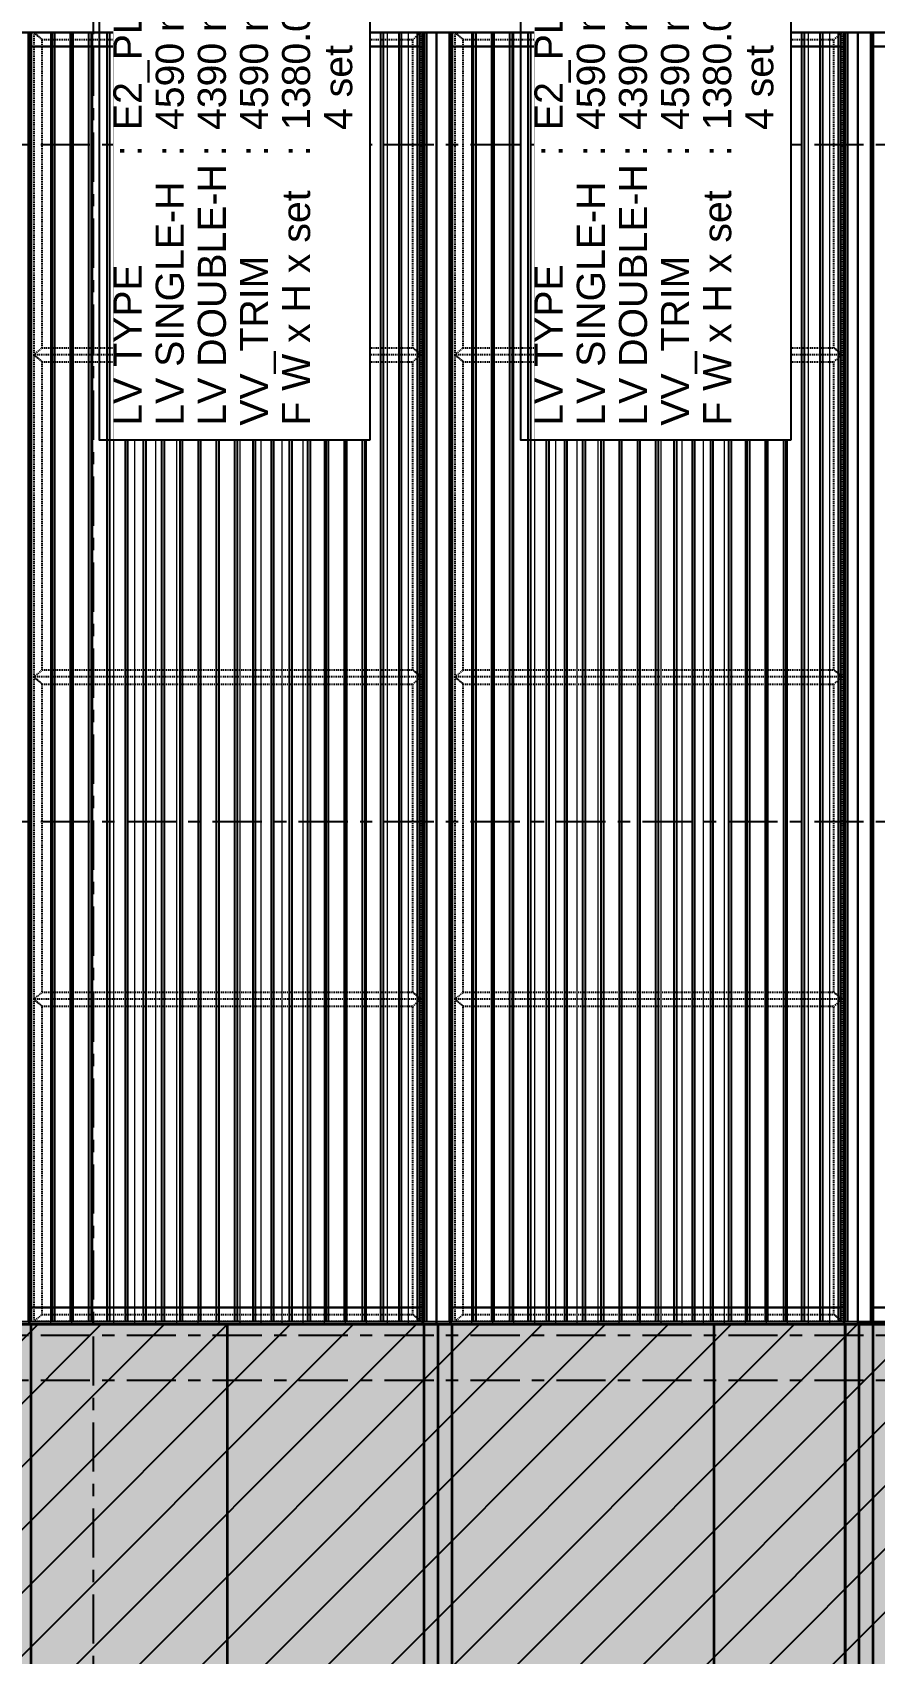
# Model space of a CAD drawing. Header units: millimetres. Extents: x -1379 to 1385823, y -4884429 to 548763.
# Drawn here: x 564777 to 567777, y -2336324 to -2330551 of the extents above; entities that cross this region are included whole.
import ezdxf
from ezdxf.enums import TextEntityAlignment as Align

# ---------------------------------------------------------------- set-up
doc = ezdxf.new("R2010")
doc.units = ezdxf.units.MM
doc.set_wipeout_variables(frame=1)
for name, pattern in [('CENTER', [50.8, 31.75, -6.35, 6.35, -6.35]), ('TA_GL_000.70000', [1.925, 0.7, -0.175, 0.175, -0.175, 0.7]), ('TA_HL_001.00000', [6.5, 3.55, -2.95])]:
    doc.linetypes.add(name, pattern=pattern)
for name, color, linetype in [('000 - 0_SYM_DWG_GRIDLINE_MAIN_COLOR_251', 7, 'Continuous'), ('000 - 0_SYM_DWG_SLOPE-SYM_TEXT_COLOR_3', 7, 'Continuous'), ('000 - CONCRETE_COL_HATCH_', 7, 'Continuous'), ('000 - EXISTING_PRECAST_MAIN_COLOR_3', 7, 'Continuous'), ('000 - GRID', 7, 'CENTER'), ('010 - ASPG_EXTR_MAIN_COLOR_2', 7, 'Continuous'), ('010 - ASPG_EXTR_WIPEOUT_', 7, 'Continuous'), ('010 - ASPG_FRAMING_MAIN_COLOR_1', 7, 'Continuous'), ('010 - ASPG_FRAMING_SUB_COLOR_2', 7, 'Continuous')]:
    doc.layers.add(name, color=color, linetype=linetype)
for name, color, linetype, plot in [('000 - CONCRETE_EX_LOUVERS_DEF_SUB', 7, 'Continuous', False), ('000 - ESTIMATE_ASPG_MAIN_COLOR_6', 7, 'Continuous', False), ('000 - ESTIMATE_ASPG_TEXT_COLOR_1', 7, 'Continuous', False), ('000 - ESTIMATE_ASPG_WIPEOUT_', 7, 'Continuous', False)]:
    doc.layers.add(name, color=color, linetype=linetype, plot=plot)
for name, color, linetype, lineweight in [('A-DETL', 7, 'Continuous', 70), ('A-GLAZ-CURT', 7, 'Continuous', 35), ('WALL-E', 7, 'Continuous', 50)]:
    doc.layers.add(name, color=color, linetype=linetype, lineweight=lineweight)
doc.styles.add('_Arial', font='arial.ttf')
doc.styles.add('ARIAL', font='arial.ttf')
doc.styles.add('TA', font='', dxfattribs={"height": 4.5})
doc.styles.get('TA').set_extended_font_data('Cordia New')

# ---------------------------------------------------------------- blocks, each defined once
blk = doc.blocks.new('DPA_CP_Entrance Louver Grill Vertical Z - Louver Grill Vertical Z-V23-IV01 - ELEVATION 2')
at = {"layer": '000 - CONCRETE_EX_LOUVERS_DEF_SUB', "color": 7}
for p, q in [((-2307914.7, 114425), (-2307864.7, 114425)), ((-2307864.7, 114425), (-2307914.7, 114425)), ((-2307914.7, 114425), (-2307914.7, 109825)), ((-2307914.7, 109825), (-2307914.7, 114425)), ((-2307864.7, 114425), (-2307914.7, 114425)), ((-2307914.7, 114425), (-2307866.7, 114425)), ((-2307914.7, 109825), (-2307914.7, 114425)), ((-2307914.7, 109825), (-2307914.7, 114425)), ((-2307914.7, 114375), (-2307914.7, 114425)), ((-2307914.7, 114425), (-2307914.7, 114375)), ((-2307914.7, 114425), (-2306414.7, 114425)), ((-2307914.7, 114425), (-2306414.7, 114425)), ((-2307866.7, 114425), (-2307864.7, 114425)), ((-2307866.7, 109825), (-2307866.7, 114425)), ((-2307866.7, 109825), (-2307866.7, 114425)), ((-2307864.7, 114425), (-2307864.7, 109825)), ((-2307864.7, 109825), (-2307864.7, 114425)), ((-2307864.7, 109885), (-2307864.7, 114375)), ((-2307864.7, 109885), (-2307864.7, 114375)), ((-2306464.7, 114375), (-2307864.7, 114375)), ((-2307864.7, 114375), (-2306464.7, 114375)), ((-2306464.7, 114375), (-2307864.7, 114375)), ((-2307864.7, 114375), (-2306464.7, 114375)), ((-2307864.7, 109885), (-2307864.7, 114375)), ((-2307864.7, 109885), (-2307864.7, 114375)), ((-2306464.7, 114425), (-2306414.7, 114425)), ((-2306414.7, 114425), (-2306464.7, 114425)), ((-2306464.7, 114425), (-2306462.7, 114425)), ((-2306414.7, 114425), (-2306464.7, 114425)), ((-2306464.7, 114425), (-2306464.7, 109825)), ((-2306464.7, 109825), (-2306464.7, 114425)), ((-2306464.7, 114375), (-2306464.7, 109885)), ((-2306464.7, 109885), (-2306464.7, 114375)), ((-2306464.7, 114375), (-2306464.7, 109885)), ((-2306464.7, 109885), (-2306464.7, 114375)), ((-2306462.7, 114425), (-2306414.7, 114425)), ((-2306462.7, 114425), (-2306462.7, 109825)), ((-2306462.7, 114425), (-2306462.7, 109825)), ((-2306414.7, 109825), (-2306414.7, 114425)), ((-2306414.7, 109825), (-2306414.7, 114425)), ((-2306414.7, 114425), (-2306414.7, 109825)), ((-2306414.7, 114425), (-2306414.7, 109825)), ((-2306414.7, 114375), (-2306414.7, 114425)), ((-2306414.7, 114425), (-2306414.7, 114375)), ((-2307914.7, 109825), (-2307914.7, 109885)), ((-2307914.7, 109885), (-2307914.7, 109825)), ((-2307864.7, 109885), (-2306464.7, 109885)), ((-2307864.7, 109885), (-2306464.7, 109885)), ((-2306464.7, 109885), (-2307864.7, 109885)), ((-2307864.7, 109885), (-2306464.7, 109885)), ((-2306414.7, 109825), (-2306414.7, 109885)), ((-2306414.7, 109885), (-2306414.7, 109825)), ((-2307914.7, 109825), (-2307864.7, 109825)), ((-2307864.7, 109825), (-2307914.7, 109825)), ((-2307866.7, 109825), (-2307914.7, 109825)), ((-2307914.7, 109825), (-2307864.7, 109825)), ((-2306414.7, 109825), (-2307914.7, 109825)), ((-2307914.7, 109825), (-2306414.7, 109825)), ((-2307864.7, 109825), (-2307866.7, 109825)), ((-2306464.7, 109825), (-2306414.7, 109825)), ((-2306414.7, 109825), (-2306464.7, 109825)), ((-2306464.7, 109825), (-2306414.7, 109825)), ((-2306462.7, 109825), (-2306464.7, 109825)), ((-2306414.7, 109825), (-2306462.7, 109825))]:
    blk.add_line(p, q, dxfattribs=at)
blk = doc.blocks.new('GM_Louver Grill Vertical Z1 - Z Profile-V24-IV01 - ELEVATION 2')
at = {"layer": '000 - CONCRETE_EX_LOUVERS_DEF_SUB', "color": 7, "lineweight": 9}
blk.add_line((-2307714.7, 109825), (-2307714.7, 114425), dxfattribs=at)
blk = doc.blocks.new('DPA_Curved type A 1 - Curved Type A-5844855-IV01 - ELEVATION 2')
at = {"layer": 'A-GLAZ-CURT', "color": 7}
for p, q in [((-2301909.7, 109825), (-2303409.7, 109825)), ((-2303409.7, 109825), (-2303359.7, 109825)), ((-2303409.7, 106775), (-2303409.7, 109825)), ((-2303409.7, 106775), (-2303409.7, 109825)), ((-2303359.7, 109825), (-2301959.7, 109825)), ((-2303359.7, 106775), (-2303359.7, 109825)), ((-2303359.7, 106775), (-2303359.7, 109825)), ((-2301959.7, 109825), (-2301909.7, 109825)), ((-2301959.7, 106775), (-2301959.7, 109825)), ((-2301959.7, 106775), (-2301959.7, 109825)), ((-2301909.7, 109825), (-2301909.7, 106775)), ((-2301909.7, 106775), (-2301909.7, 109825)), ((-2303359.7, 106775), (-2303409.7, 106775)), ((-2303409.7, 106775), (-2301909.7, 106775)), ((-2301959.7, 106775), (-2303359.7, 106775)), ((-2301909.7, 106775), (-2301959.7, 106775))]:
    blk.add_line(p, q, dxfattribs=at)
blk = doc.blocks.new('DPA_Curved type C_Left 1 - Curved Type C_Left-V117-IV01 - ELEVATION 2')
at = {"layer": 'A-DETL', "color": 7, "lineweight": 9}
blk.add_line((-2303409.7, 106775), (-2303409.7, 109825), dxfattribs=at)
at = {"layer": 'A-GLAZ-CURT', "color": 7}
for p, q in [((-2304909.7, 109825), (-2304859.7, 109825)), ((-2304909.7, 106775), (-2304909.7, 109825)), ((-2304859.7, 109825), (-2303926.4, 109825)), ((-2304859.7, 106775), (-2304859.7, 109825)), ((-2304859.7, 106775), (-2304859.7, 109825)), ((-2303926.4, 109825), (-2303459.7, 109825)), ((-2303926.4, 106775), (-2303926.4, 109825)), ((-2303459.7, 109825), (-2303409.7, 109825)), ((-2303459.7, 109825), (-2303459.7, 106775)), ((-2303459.7, 106775), (-2303459.7, 109825)), ((-2304859.7, 106775), (-2304909.7, 106775)), ((-2303926.4, 106775), (-2304859.7, 106775)), ((-2303459.7, 106775), (-2303926.4, 106775)), ((-2303409.7, 106775), (-2303459.7, 106775))]:
    blk.add_line(p, q, dxfattribs=at)
blk = doc.blocks.new('DPA_Curved type B 1 - Curved Type B-V118-IV01 - ELEVATION 2')
at = {"layer": 'A-DETL', "color": 7, "lineweight": 9}
blk.add_line((-2304909.7, 106775), (-2304909.7, 109825), dxfattribs=at)
at = {"layer": 'A-GLAZ-CURT', "color": 7}
for p, q in [((-2306409.7, 109825), (-2306359.7, 109825)), ((-2306409.7, 106775), (-2306409.7, 109825)), ((-2306359.7, 109825), (-2305659.7, 109825)), ((-2306359.7, 106775), (-2306359.7, 109825)), ((-2306359.7, 106775), (-2306359.7, 109825)), ((-2305659.7, 109825), (-2304959.7, 109825)), ((-2305659.7, 106775), (-2305659.7, 109825)), ((-2304959.7, 109825), (-2304909.7, 109825)), ((-2304959.7, 106775), (-2304959.7, 109825)), ((-2304959.7, 106775), (-2304959.7, 109825)), ((-2306359.7, 106775), (-2306409.7, 106775)), ((-2305659.7, 106775), (-2306359.7, 106775)), ((-2304959.7, 106775), (-2305659.7, 106775)), ((-2304909.7, 106775), (-2304959.7, 106775))]:
    blk.add_line(p, q, dxfattribs=at)
blk = doc.blocks.new('C-1-IV01_REV00_20260605-145254_ELEVATION_2_EX')
at = {"layer": 'WALL-E', "color": 7, "lineweight": 9}
for p, q in [((-6805, 109824), (-10010, 109824)), ((-10010, 109824), (-6805, 109824))]:
    blk.add_line(p, q, dxfattribs=at)
at = {"layer": '000 - CONCRETE_EX_LOUVERS_DEF_SUB', "color": 7}
for name, p in [('DPA_CP_Entrance Louver Grill Vertical Z - Louver Grill Vertical Z-V23-IV01 - ELEVATION 2', (2300832.7, -1)), ('GM_Louver Grill Vertical Z1 - Z Profile-V24-IV01 - ELEVATION 2', (2300757.7, -1)), ('GM_Louver Grill Vertical Z1 - Z Profile-V24-IV01 - ELEVATION 2', (2300832.7, -1)), ('GM_Louver Grill Vertical Z1 - Z Profile-V24-IV01 - ELEVATION 2', (2300907.7, -1)), ('GM_Louver Grill Vertical Z1 - Z Profile-V24-IV01 - ELEVATION 2', (2300982.7, -1)), ('GM_Louver Grill Vertical Z1 - Z Profile-V24-IV01 - ELEVATION 2', (2301057.7, -1)), ('GM_Louver Grill Vertical Z1 - Z Profile-V24-IV01 - ELEVATION 2', (2301132.7, -1)), ('GM_Louver Grill Vertical Z1 - Z Profile-V24-IV01 - ELEVATION 2', (2301207.7, -1)), ('GM_Louver Grill Vertical Z1 - Z Profile-V24-IV01 - ELEVATION 2', (2301282.7, -1)), ('GM_Louver Grill Vertical Z1 - Z Profile-V24-IV01 - ELEVATION 2', (2301357.7, -1)), ('GM_Louver Grill Vertical Z1 - Z Profile-V24-IV01 - ELEVATION 2', (2301432.7, -1)), ('GM_Louver Grill Vertical Z1 - Z Profile-V24-IV01 - ELEVATION 2', (2301507.7, -1)), ('GM_Louver Grill Vertical Z1 - Z Profile-V24-IV01 - ELEVATION 2', (2301582.7, -1)), ('GM_Louver Grill Vertical Z1 - Z Profile-V24-IV01 - ELEVATION 2', (2301657.7, -1)), ('GM_Louver Grill Vertical Z1 - Z Profile-V24-IV01 - ELEVATION 2', (2301732.7, -1)), ('GM_Louver Grill Vertical Z1 - Z Profile-V24-IV01 - ELEVATION 2', (2301807.7, -1)), ('GM_Louver Grill Vertical Z1 - Z Profile-V24-IV01 - ELEVATION 2', (2301882.7, -1)), ('GM_Louver Grill Vertical Z1 - Z Profile-V24-IV01 - ELEVATION 2', (2301957.7, -1)), ('GM_Louver Grill Vertical Z1 - Z Profile-V24-IV01 - ELEVATION 2', (2302032.7, -1)), ('DPA_CP_Entrance Louver Grill Vertical Z - Louver Grill Vertical Z-V23-IV01 - ELEVATION 2', (2302332.7, -1)), ('GM_Louver Grill Vertical Z1 - Z Profile-V24-IV01 - ELEVATION 2', (2302182.7, -1)), ('GM_Louver Grill Vertical Z1 - Z Profile-V24-IV01 - ELEVATION 2', (2302257.7, -1)), ('GM_Louver Grill Vertical Z1 - Z Profile-V24-IV01 - ELEVATION 2', (2302332.7, -1)), ('GM_Louver Grill Vertical Z1 - Z Profile-V24-IV01 - ELEVATION 2', (2302407.7, -1)), ('GM_Louver Grill Vertical Z1 - Z Profile-V24-IV01 - ELEVATION 2', (2302482.7, -1)), ('GM_Louver Grill Vertical Z1 - Z Profile-V24-IV01 - ELEVATION 2', (2302557.7, -1)), ('GM_Louver Grill Vertical Z1 - Z Profile-V24-IV01 - ELEVATION 2', (2302632.7, -1)), ('GM_Louver Grill Vertical Z1 - Z Profile-V24-IV01 - ELEVATION 2', (2302707.7, -1)), ('GM_Louver Grill Vertical Z1 - Z Profile-V24-IV01 - ELEVATION 2', (2302782.7, -1)), ('GM_Louver Grill Vertical Z1 - Z Profile-V24-IV01 - ELEVATION 2', (2302857.7, -1)), ('GM_Louver Grill Vertical Z1 - Z Profile-V24-IV01 - ELEVATION 2', (2302932.7, -1)), ('GM_Louver Grill Vertical Z1 - Z Profile-V24-IV01 - ELEVATION 2', (2303007.7, -1)), ('GM_Louver Grill Vertical Z1 - Z Profile-V24-IV01 - ELEVATION 2', (2303082.7, -1)), ('GM_Louver Grill Vertical Z1 - Z Profile-V24-IV01 - ELEVATION 2', (2303157.7, -1)), ('GM_Louver Grill Vertical Z1 - Z Profile-V24-IV01 - ELEVATION 2', (2303232.7, -1)), ('GM_Louver Grill Vertical Z1 - Z Profile-V24-IV01 - ELEVATION 2', (2303307.7, -1)), ('GM_Louver Grill Vertical Z1 - Z Profile-V24-IV01 - ELEVATION 2', (2303382.7, -1)), ('GM_Louver Grill Vertical Z1 - Z Profile-V24-IV01 - ELEVATION 2', (2303457.7, -1)), ('GM_Louver Grill Vertical Z1 - Z Profile-V24-IV01 - ELEVATION 2', (2303532.7, -1)), ('DPA_CP_Entrance Louver Grill Vertical Z - Louver Grill Vertical Z-V23-IV01 - ELEVATION 2', (2303832.7, -1)), ('GM_Louver Grill Vertical Z1 - Z Profile-V24-IV01 - ELEVATION 2', (2303682.7, -1))]:
    blk.add_blockref(name, p, dxfattribs=at)
at = {"layer": 'A-GLAZ-CURT', "color": 7}
for name in ['DPA_Curved type B 1 - Curved Type B-V118-IV01 - ELEVATION 2', 'DPA_Curved type C_Left 1 - Curved Type C_Left-V117-IV01 - ELEVATION 2', 'DPA_Curved type A 1 - Curved Type A-5844855-IV01 - ELEVATION 2']:
    blk.add_blockref(name, (2299332.7, -1), dxfattribs=at)
blk = doc.blocks.new('*U1739')
at = {"color": 7}
blk.add_wipeout([(50, 0), (1450, 0), (1450, 4590), (50, 4590)], dxfattribs=at).dxf.layer = '010 - ASPG_EXTR_WIPEOUT_'
at = {"layer": '010 - ASPG_EXTR_MAIN_COLOR_2', "color": 7}
for points in [[(125, 0), (135.2, 0), (135.2, 4590), (125, 4590)], [(190, 0), (200.2, 0), (200.2, 4590), (190, 4590)], [(255, 0), (265.2, 0), (265.2, 4590), (255, 4590)], [(320, 0), (330.2, 0), (330.2, 4590), (320, 4590)], [(385, 0), (395.2, 0), (395.2, 4590), (385, 4590)], [(450, 0), (460.2, 0), (460.2, 4590), (450, 4590)], [(515, 0), (525.2, 0), (525.2, 4590), (515, 4590)], [(580, 0), (590.2, 0), (590.2, 4590), (580, 4590)], [(645, 0), (655.2, 0), (655.2, 4590), (645, 4590)], [(710, 0), (720.2, 0), (720.2, 4590), (710, 4590)], [(775, 0), (785.2, 0), (785.2, 4590), (775, 4590)], [(840, 0), (850.2, 0), (850.2, 4590), (840, 4590)], [(905, 0), (915.2, 0), (915.2, 4590), (905, 4590)], [(970, 0), (980.2, 0), (980.2, 4590), (970, 4590)], [(1035, 0), (1045.2, 0), (1045.2, 4590), (1035, 4590)], [(1100, 0), (1110.2, 0), (1110.2, 4590), (1100, 4590)], [(1165, 0), (1175.2, 0), (1175.2, 4590), (1165, 4590)], [(1230, 0), (1240.2, 0), (1240.2, 4590), (1230, 4590)], [(1295, 0), (1305.2, 0), (1305.2, 4590), (1295, 4590)], [(1360, 0), (1370.2, 0), (1370.2, 4590), (1360, 4590)]]:
    blk.add_lwpolyline(points, close=True, dxfattribs=at)
at = {"layer": '010 - ASPG_FRAMING_SUB_COLOR_2', "color": 7}
blk.add_lwpolyline([(50, 0), (1450, 0), (1450, 4590), (50, 4590)], close=True, dxfattribs=at)
at = {"color": 7}
for points in [[(-50, 0), (50, 0), (50, 4590), (-50, 4590)], [(1450, 0), (1550, 0), (1550, 4590), (1450, 4590)]]:
    blk.add_wipeout(points, dxfattribs=at).dxf.layer = '010 - ASPG_EXTR_WIPEOUT_'
at = {"layer": '010 - ASPG_EXTR_MAIN_COLOR_2', "color": 7}
blk.add_lwpolyline([(1425, 0), (1435.2, 0), (1435.2, 4590), (1425, 4590)], close=True, dxfattribs=at)
at = {"layer": '010 - ASPG_FRAMING_MAIN_COLOR_1', "color": 7}
for points in [[(-50, 0), (-40, 0), (-40, 4590), (-50, 4590)], [(40, 0), (50, 0), (50, 4590), (40, 4590)], [(1450, 0), (1460, 0), (1460, 4590), (1450, 4590)], [(1540, 0), (1550, 0), (1550, 4590), (1540, 4590)]]:
    blk.add_lwpolyline(points, close=True, dxfattribs=at)
at = {"layer": '010 - ASPG_FRAMING_SUB_COLOR_2', "color": 7}
for points in [[(-50, 0), (50, 0), (50, 4590), (-50, 4590)], [(1450, 0), (1550, 0), (1550, 4590), (1450, 4590)]]:
    blk.add_lwpolyline(points, close=True, dxfattribs=at)
blk = doc.blocks.new('*U1761')
at = {"layer": '010 - ASPG_FRAMING_MAIN_COLOR_1', "color": 7, "linetype": 'ByBlock'}
for points in [[(0, 0), (0, 1380), (25, 1350), (25, 30), (0, 0)], [(1147.5, 1380), (0, 1380), (25, 1350), (1122.5, 1350)], [(1147.5, 0), (1147.5, 1380), (1122.5, 1350), (1122.5, 30), (1147.5, 0)], [(25, 30), (1122.5, 30), (1147.5, 0), (0, 0), (25, 30)]]:
    blk.add_lwpolyline(points, close=True, dxfattribs=at)
blk = doc.blocks.new('*U1841')
at = {"layer": '000 - 0_SYM_DWG_GRIDLINE_MAIN_COLOR_251', "color": 7, "linetype": 'ByBlock', "ltscale": 5}
blk.add_line((20, 0), (-470.6, 0), dxfattribs=at)
at = {"color": 7, "style": 'TA', "flags": 1}
blk.add_attdef('LOCATION', (6, -6), '', height=4.5, rotation=270, dxfattribs=at)
blk = doc.blocks.new('*U2273')
at = {"layer": '000 - 0_SYM_DWG_GRIDLINE_MAIN_COLOR_251', "color": 7, "linetype": 'ByBlock', "ltscale": 5}
blk.add_line((10, 0), (-345.74, 0), dxfattribs=at)
at = {"color": 7, "style": 'TA', "flags": 1}
blk.add_attdef('LOCATION', (6, -6), '', height=4.5, rotation=270, dxfattribs=at)
at = {"layer": '000 - 0_SYM_DWG_SLOPE-SYM_TEXT_COLOR_3', "color": 7, "style": 'ARIAL'}
blk.add_attdef('GRID-HEAD', text='', height=4, rotation=90, dxfattribs=at).set_placement((25.6, 0), align=Align.MIDDLE_CENTER)
blk = doc.blocks.new('C-1-IV01_REV00_20260614-170635_ELEVAITON_2_DIMS')
at = {"layer": '000 - GRID', "color": 7, "linetype": 'TA_GL_000.70000'}
for name, p, xscale, yscale, zscale, rotation in [('*U2273', (-6805, 99999), 50.00000000000004, 50.00000000000004, 50.00000000000004, 270), ('*U1841', (-22530, 114025), 50, 50, 50, 180), ('*U1841', (-22530, 111614), 50, 50, 50, 180), ('*U1841', (-22530, 109785), 50, 50, 50, 180), ('*U1841', (-22530, 109625), 50, 50, 50, 180)]:
    blk.add_blockref(name, p, dxfattribs=dict(at, xscale=xscale, yscale=yscale, zscale=zscale, rotation=rotation))
blk = doc.blocks.new('C-1-IV01_REV00-1_20260614-180613_ELEVATION_2_PRECAST')
at = {"layer": '000 - CONCRETE_COL_HATCH_'}
h = blk.add_hatch(dxfattribs=at)
h.set_pattern_fill('ANSI31')
h.set_pattern_definition([(45, (0, 0), (-112.2532, 112.2532), [])])
h.paths.add_polyline_path([(-782.9, 109824), (-13027, 109824), (-13027, 106774), (-14627, 106774), (-14627, 109824), (-16372.1, 109824), (-16372.1, 103674), (-782.9, 103674)])
h = blk.add_hatch(dxfattribs=at)
h.set_pattern_fill('AR-CONC', scale=0.05)
h.set_pattern_definition([(50, (0, 0), (455.4617, -39.8477), [47.625, -523.875]), (355, (0, 0), (-88.1086, 477.6421), [38.1, -419.1015]), (100.45144, (37.96, -3.3), (367.3531, 437.7944), [40.475, -445.2256]), (46.1842, (5e-15, 127), (677.6976, -105.1058), [71.4375, -785.8125]), (96.63556, (56.5, 118.24), (593.5103, 618.5653), [60.7126, -667.839]), (351.18415, (5e-15, 127), (593.5103, 618.5653), [57.15, -628.6493]), (21, (63.5, 95.25), (379.036, -255.663), [47.625, -523.875]), (326, (63.5, 95.25), (154.505, 460.47), [38.1, -419.1]), (71.45144, (95.1, 73.94), (533.541, 204.807), [40.475, -445.2248]), (37.5, (0, 0), (7.7215, 211.3876), [0, -414.02, 0, -425.45, 0, -420.6875]), (7.5, (0, 0), (167.04916, 250.45144), [0, -242.57, 0, -404.495, 0, -160.3375]), (327.5, (-141.6, 5e-15), (338.9765, -14.32186), [0, -158.75, 0, -495.3, 0, -657.225]), (317.5, (-205.1, 8e-15), (370.32295, 63.5662), [0, -206.375, 0, -328.93, 0, -466.725])])
h.paths.add_polyline_path([(-782.9, 109824), (-13027, 109824), (-13027, 106774), (-14627, 106774), (-14627, 109824), (-16372.1, 109824), (-16372.1, 103674), (-782.9, 103674)])
at = {"layer": '000 - EXISTING_PRECAST_MAIN_COLOR_3', "color": 7}
blk.add_lwpolyline([(-782.9, 109824), (-13027, 109824), (-13027, 106774), (-14627, 106774), (-14627, 109824), (-16372.1, 109824), (-16372.1, 103674), (-782.9, 103674)], close=True, dxfattribs=at)
blk = doc.blocks.new('A$Cd3cf6656')
at = {"color": 7}
blk.add_wipeout([(-964.7, -457.4), (1855.6, -457.4), (1855.6, 457.4), (-964.7, 457.4)], dxfattribs=at).dxf.layer = '000 - ESTIMATE_ASPG_WIPEOUT_'
at = {"layer": '000 - ESTIMATE_ASPG_MAIN_COLOR_6', "color": 7}
blk.add_lwpolyline([(-964.7, -457.4), (1855.6, -457.4), (1855.6, 507.4), (-964.7, 507.4)], close=True, dxfattribs=at)
at = {"layer": '000 - ESTIMATE_ASPG_TEXT_COLOR_1', "color": 7, "style": '_Arial'}
for s, p in [('LV TYPE', (-914.7, 356.5)), (':', (45, 356.5)), ('LV SINGLE-H', (-914.7, 206.5)), (':', (45, 206.5)), ('LV DOUBLE-H', (-914.7, 56.5)), (':', (45, 56.5)), ('VV_TRIM', (-914.7, -93.5)), (':', (45, -93.5)), ('F W x H x set', (-914.7, -243.5)), (':', (45, -243.5))]:
    blk.add_text(s, height=100, dxfattribs=at).set_placement(p)
for tag, p in [('LV_TYPE_VAL', (138.1, 356.5)), ('LV_SIN-H_VAL', (138.1, 206.5)), ('LV_DOU-H_VAL', (138.1, 56.5)), ('V-TRIM_VAL', (138.1, -93.5)), ('FRAME_VAL', (138.1, -243.5)), ('FRAME_SET', (138.1, -393.5))]:
    blk.add_attdef(tag, p, '', height=100, dxfattribs=at)
blk = doc.blocks.new('A$C7174f569')
at = {"color": 7, "rotation": 90}
for p, values in [((121726.1, 16503.8), {'LV_TYPE_VAL': 'E2_PL_07_DOUBLE BLANK', 'LV_SIN-H_VAL': '4590 mm. ', 'LV_DOU-H_VAL': '4390 mm. (4 set)', 'V-TRIM_VAL': '4590 mm.', 'FRAME_VAL': '1380.00mm. x 1147.50mm.', 'FRAME_SET': '4 set'}), ((123226.1, 16503.8), {'LV_TYPE_VAL': 'E2_PL_08_DOUBLE BLANK', 'LV_SIN-H_VAL': '4590 mm. ', 'LV_DOU-H_VAL': '4390 mm. (4 set)', 'V-TRIM_VAL': '4590 mm.', 'FRAME_VAL': '1380.00mm. x 1147.50mm.', 'FRAME_SET': '4 set'})]:
    blk.add_blockref('A$Cd3cf6656', p, dxfattribs=at).add_auto_attribs(values)

msp = doc.modelspace()

# ---------------------------------------------------------------- block references
at = {"color": 7}
msp.add_blockref('*U1739', (567721.8, -2335141.4), dxfattribs=at)

# ---------------------------------------------------------------- next in the draw order: block references
msp.add_blockref('*U1739', (566221.8, -2335141.4), dxfattribs=at)

# ---------------------------------------------------------------- next in the draw order: block references
msp.add_blockref('*U1739', (564721.8, -2335141.4), dxfattribs=at)

# ---------------------------------------------------------------- next in the draw order: block references
for name in ['C-1-IV01_REV00_20260614-170635_ELEVAITON_2_DIMS', 'C-1-IV01_REV00_20260605-145254_ELEVATION_2_EX', 'C-1-IV01_REV00-1_20260614-180613_ELEVATION_2_PRECAST']:
    msp.add_blockref(name, (571798.8, -2444975.4), dxfattribs=at)
at = {"color": 7, "linetype": 'TA_HL_001.00000', "rotation": 90}
for p in [(566161.8, -2331698.9), (567661.8, -2331698.9), (566161.8, -2332846.4), (567661.8, -2332846.4), (566161.8, -2333993.9), (567661.8, -2333993.9), (566161.8, -2335141.4), (567661.8, -2335141.4)]:
    msp.add_blockref('*U1761', p, dxfattribs=at)

# ---------------------------------------------------------------- next in the draw order: block references
at = {"color": 7}
msp.add_blockref('A$C7174f569', (443796.4, -2347540.5), dxfattribs=at)

doc.saveas('drawing.dxf')
